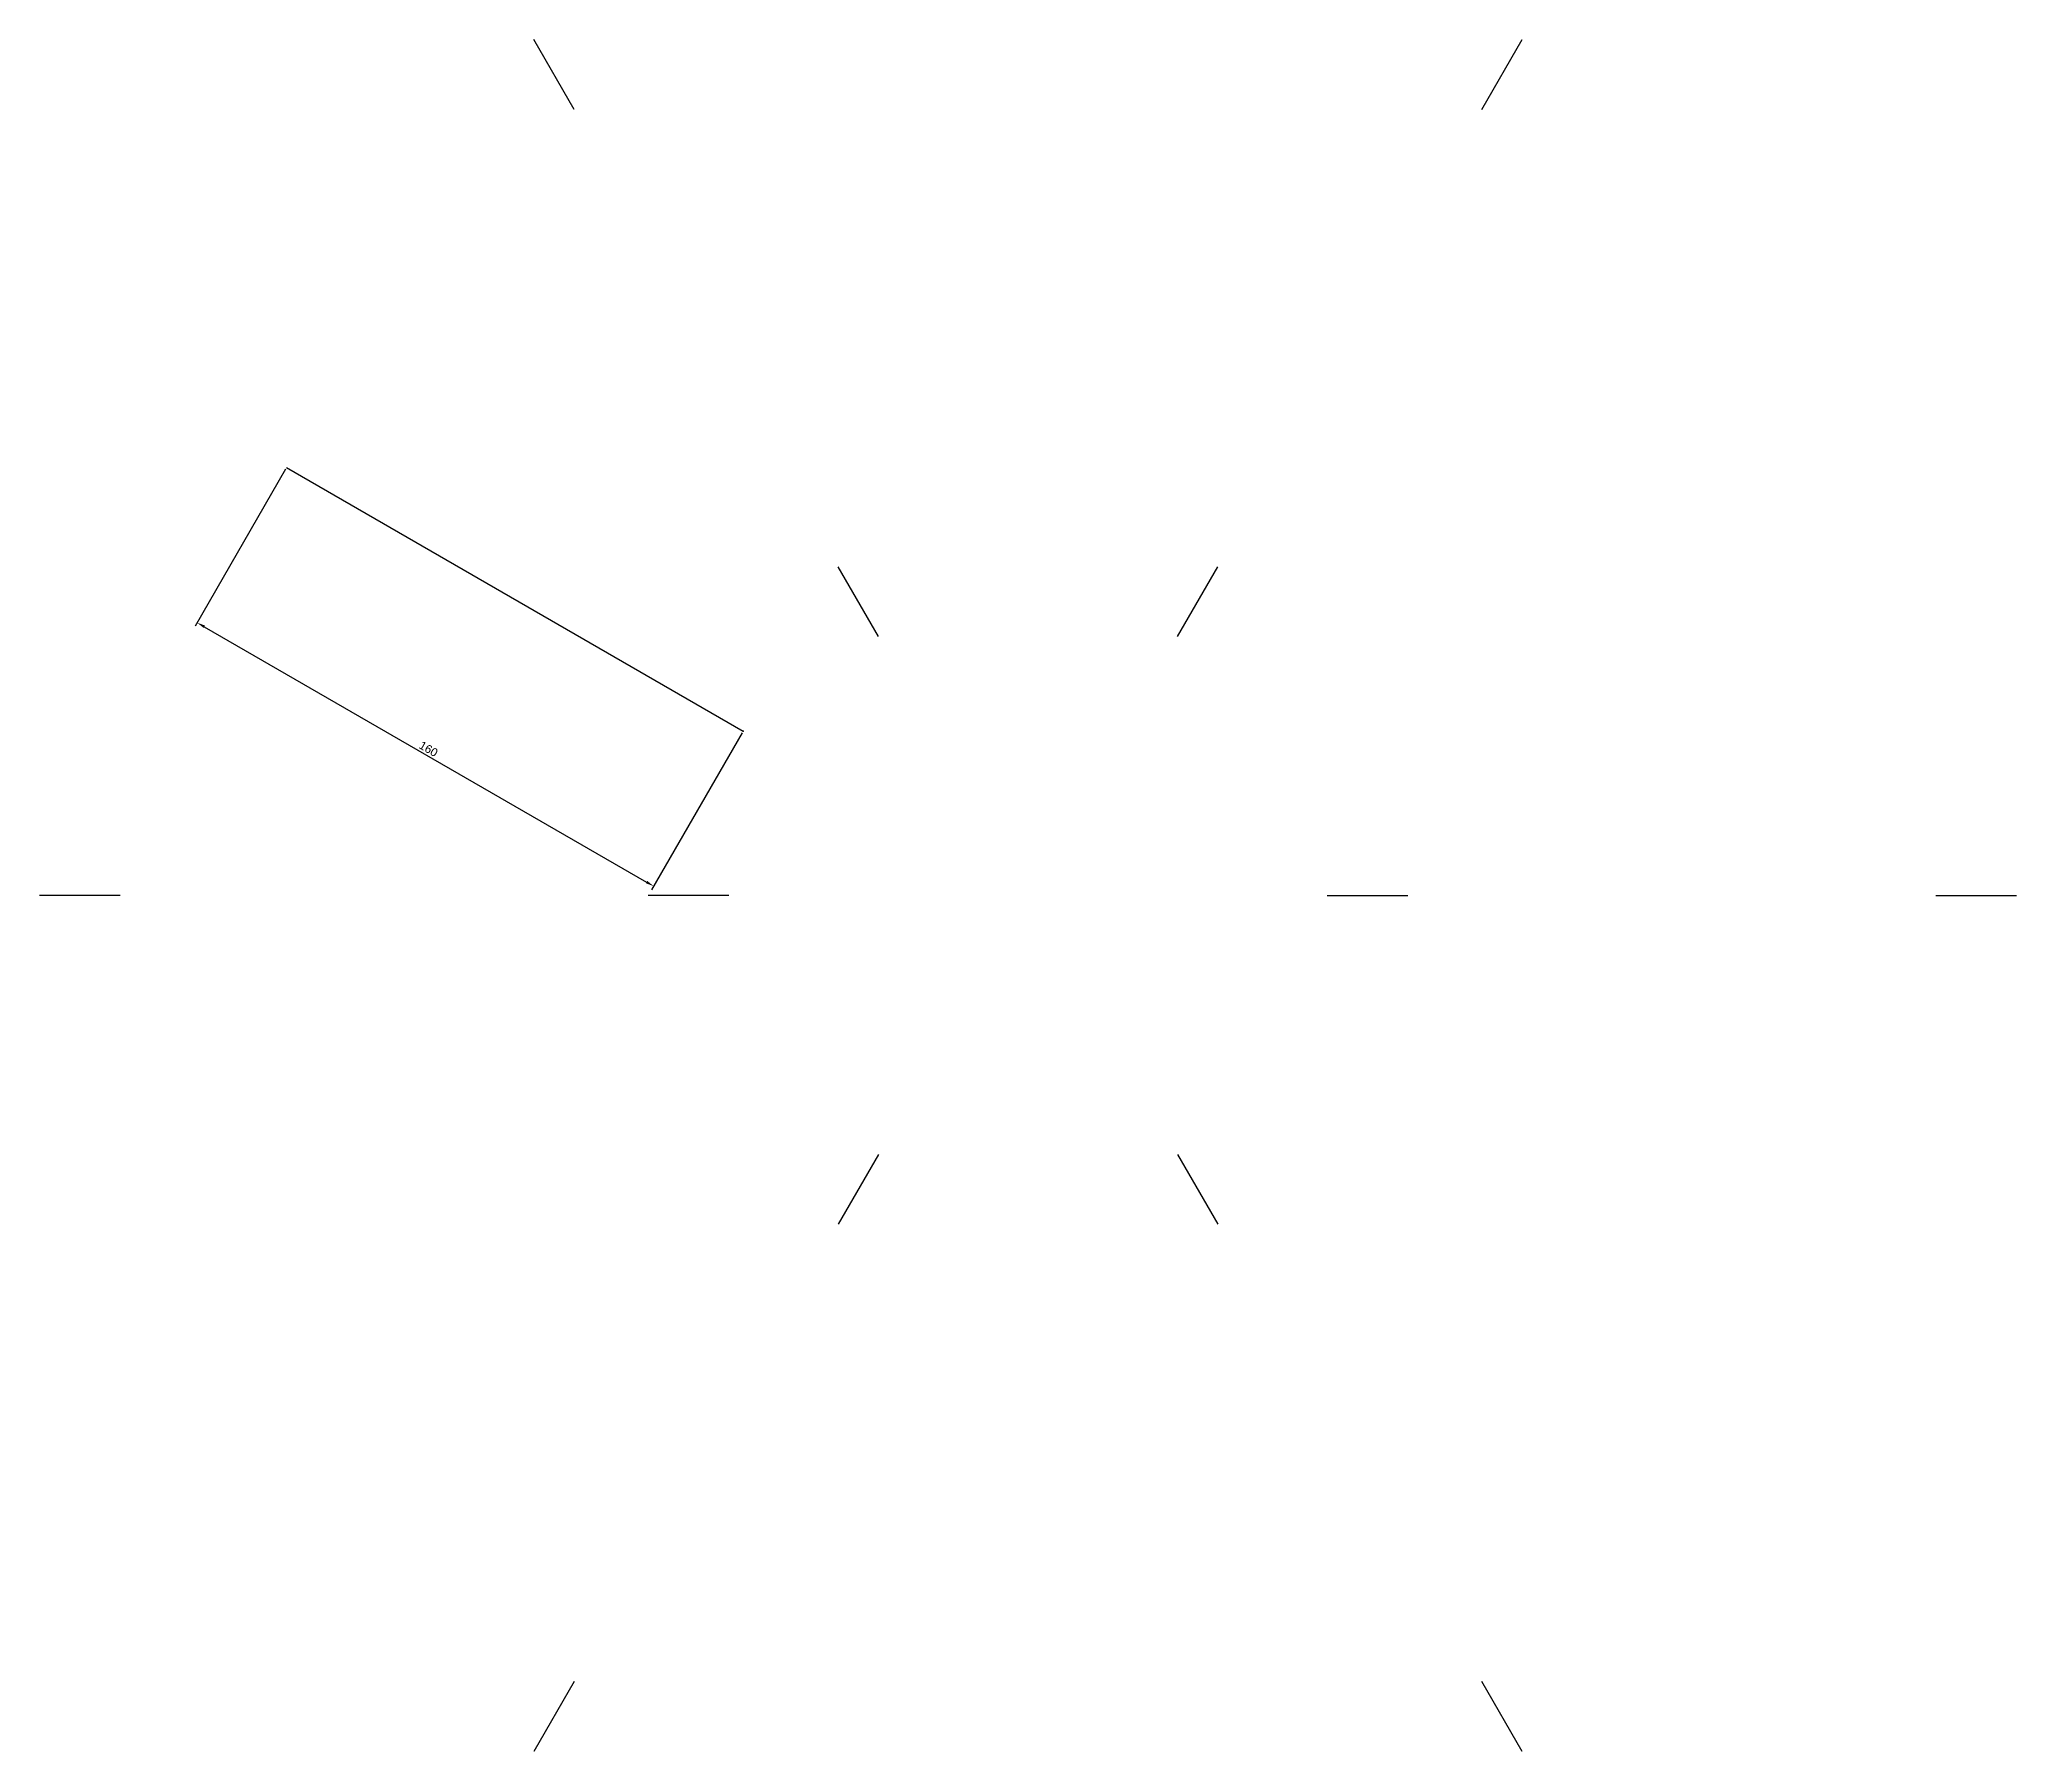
# Model space of a CAD drawing. Header units: millimetres. Extents: x 50 to 650, y 50 to 570.
import ezdxf

# ---------------------------------------------------------------- set-up
doc = ezdxf.new("R2010")
doc.units = ezdxf.units.MM
doc.layers.get('0').update_dxf_attribs({"color": 5})
doc.styles.get("Standard").update_dxf_attribs({"font": 'Arial.ttf'})
doc.dimstyles.new('ISO-25', dxfattribs={"dimtxt": 2.5, "dimasz": 2.5, "dimexe": 1.25, "dimexo": 0.625, "dimtad": 1, "dimtxsty": 'Standard', "dimcen": 2.5, "dimadec": 0, "dimazin": 0, "dimtfac": 1, "dimtmove": 0, "dimatfit": 3, "dimfxl": 1, "dimarcsym": 0})

# ---------------------------------------------------------------- blocks, each defined once
blk = doc.blocks.new('*D6')
at = {"color": 0, "lineweight": -2, "transparency": 16777216}
for p, q in [((124.69, 439.36), (97.2, 391.75)), ((99.99, 391.58), (234.22, 314.08)), ((263.25, 359.36), (235.76, 311.75))]:
    blk.add_line(p, q, dxfattribs=at)
at = {"color": 0, "transparency": 16777216}
for points in [[(100.2, 391.94), (99.78, 391.22), (97.82, 392.83)], [(234.43, 314.44), (234.01, 313.72), (236.39, 312.83)]]:
    blk.add_solid(points, dxfattribs=at)
at = {"layer": 'DEFPOINTS', "color": 0, "transparency": 16777216}
for p in [(125, 439.9, 175), (263.56, 359.9, 175), (236.39, 312.83)]:
    blk.add_point(p, dxfattribs=at)
at = {"color": 0, "transparency": 16777216, "insert": (168.05, 354.47), "char_height": 2.5, "attachment_point": 5, "rotation": 330}
blk.add_mtext('160', dxfattribs=at)

msp = doc.modelspace()

# ---------------------------------------------------------------- linework, layer by layer
at = {"color": 0}
for p, q in [((212.247, 548.594), (200, 569.808)), ((487.753, 548.594), (500, 569.808)), ((125, 439.904), (125, 439.904, 160)), ((125, 439.904, 160), (263.564, 359.904, 160)), ((304.623, 388.594, 160), (292.376, 409.808, 160)), ((395.377, 388.594, 160), (407.624, 409.808, 160)), ((74.495, 310), (50, 310)), ((259.247, 310, 160), (234.752, 310, 160)), ((440.753, 310, 160), (465.248, 310, 160)), ((625.505, 310), (650, 310)), ((304.623, 231.406, 160), (292.376, 210.192, 160)), ((395.377, 231.406, 160), (407.624, 210.192, 160)), ((212.247, 71.406), (200, 50.192)), ((500, 50.192), (487.753, 71.406))]:
    msp.add_line(p, q, dxfattribs=at)
msp.add_point((263.564, 359.904, 160), dxfattribs=at)
msp.add_point((263.564, 359.904, 160), dxfattribs=at)

# ---------------------------------------------------------------- dimensions: what is measured, and where the dimension line sits
dim = msp.add_aligned_dim(p1=(125, 439.904, 160), p2=(263.564, 359.904, 160), distance=-54.353, dimstyle='ISO-25', dxfattribs=at)
dim.commit()
dim.dimension.update_dxf_attribs({"geometry": '*D6', "text_midpoint": (168.052, 354.472, -15)})

doc.saveas('drawing.dxf')
